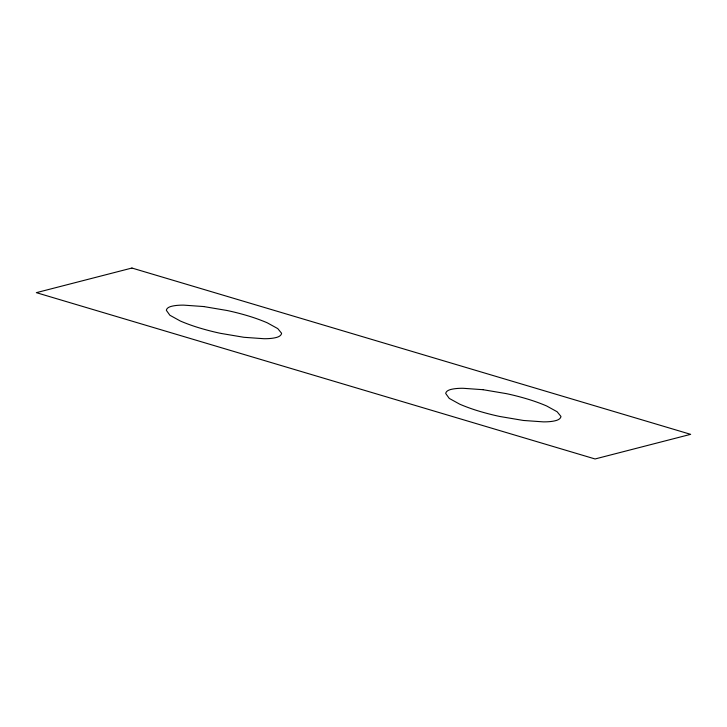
<?xml version="1.0" encoding="UTF-8"?>
<svg xmlns="http://www.w3.org/2000/svg" width="727" height="727" viewBox="0 0 727 727"><rect width="100%" height="100%" fill="white"/><g stroke="black" fill="none" stroke-linecap="round" stroke-linejoin="round"><path stroke-width="1.09" d="M131.932 268.036L36.35 292.663L595.068 458.964L690.65 434.337L131.932 268.036M203.678 306.549L183.677 305.131A77.189 20.365 18.7 0 0 171.436 306.331A49.282 13.004 18.7 0 0 166.347 310.311L169.882 315.254L180.423 321.061A49.282 13.004 18.7 0 0 199.925 328.077A77.189 20.365 18.7 0 0 220.654 333.366L243.963 337.301L263.965 338.718A77.189 20.365 18.7 0 0 276.196 337.519A52.326 13.813 18.7 0 0 281.603 333.284L277.75 328.595L267.218 322.788A49.282 13.004 18.7 0 0 247.716 315.763A77.189 20.365 18.7 0 0 226.988 310.484L203.678 306.549M483.037 389.699L463.035 388.282A77.189 20.365 18.7 0 0 450.804 389.481A49.282 13.004 18.7 0 0 445.706 393.471L449.25 398.405L459.782 404.212A49.282 13.004 18.7 0 0 479.284 411.237A77.189 20.365 18.7 0 0 500.012 416.516L523.322 420.451L543.323 421.869A77.189 20.365 18.7 0 0 555.564 420.669A52.326 13.813 18.7 0 0 560.971 416.444L557.118 411.746L546.577 405.939A49.282 13.004 18.7 0 0 527.075 398.923A77.189 20.365 18.7 0 0 506.346 393.634L483.037 389.699"/></g></svg>
